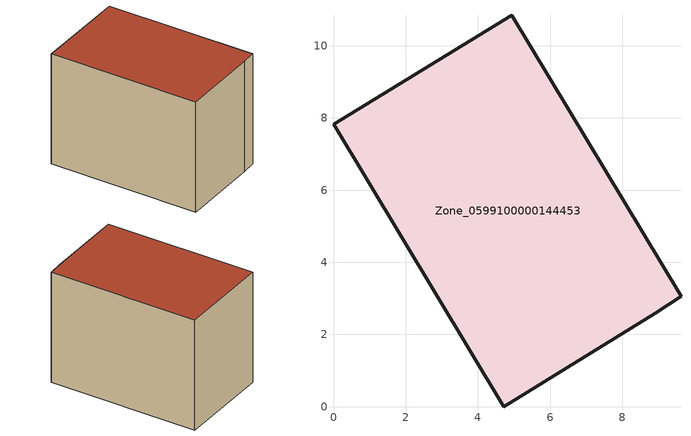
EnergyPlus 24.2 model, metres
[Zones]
Zone_0599100000144453
 floor ground (C_G): 4.94,10.84 9.63,3.06 8.91,2.59 4.72,0 0,7.82 z0
 wall outside (C_F): 8.91,2.59 9.63,3.06 4.94,10.84 0,7.82 4.72,0 8.91,2.59 z0:6.87
 roof outside (C_R): 9.63,3.06 4.94,10.84 0,7.82 4.72,0 8.91,2.59 z6.87
[BUILDING]
Pand.0599100000144453: North Axis=0; Terrain=City; Loads Convergence Tolerance Value=0.04; Temperature Convergence Tolerance Value=0.4; Solar Distribution=FullExterior; Maximum Number of Warmup Days=25; Minimum Number of Warmup Days=1
[Site:Location]
Rotterdam.The.Hague.AP_ZH_NLD Design_Conditions: Latitude=51.96; Longitude=4.45; Time Zone=1; Elevation=-4.5
[SITE:GROUNDTEMPERATURE:BUILDINGSURFACE]
18, 18, 18, 18, 18, 18, 18, 18, 18, 18, 18, 18
[MATERIAL] Thermal Absorptance=0.9; Solar Absorptance=0.7; Visible Absorptance=0.7
Name | Roughness | Thickness | Conductivity | Density | Specific Heat
G.TI.1946 | MediumSmooth | 0.15 | 1 | 540 | 1210
F.TI.1946 | Rough | 0.3 | 0.857143 | 1920 | 840
R.TI.1946 | MediumRough | 0.2 | 0.1 | 1500 | 1000
[CONSTRUCTION]
C_G: G.TI.1946
C_F: F.TI.1946
C_R: R.TI.1946
[ZONE]
Zone_0599100000144453: Type=1; Multiplier=1; Ceiling Height=Autocalculate; Volume=Autocalculate; Floor Area=autocalculate; Part of Total Floor Area=Yes
[ZONEINFILTRATION:DESIGNFLOWRATE]
Infil_Zone_0599100000144453: Zone or ZoneList or Space or SpaceList=Zone_0599100000144453; Schedule=AlwaysOn; Design Flow Rate Calculation Method=Flow/Area; Flow Rate per Floor Area=0.003; Constant Term Coefficient=1; Temperature Term Coefficient=0; Velocity Term Coefficient=0; Velocity Squared Term Coefficient=0
[HVACTEMPLATE:ZONE:IDEALLOADSAIRSYSTEM]
Zone_0599100000144453: Maximum Heating Supply Air Temperature=50; Minimum Cooling Supply Air Temperature=13; Maximum Heating Supply Air Humidity Ratio=0.0156; Minimum Cooling Supply Air Humidity Ratio=0.0077; Heating Limit=NoLimit; Cooling Limit=NoLimit; Dehumidification Control Type=ConstantSensibleHeatRatio; Cooling Sensible Heat Ratio=0.7; Dehumidification Setpoint=60; Humidification Control Type=None; Humidification Setpoint=30; Outdoor Air Method=None; Outdoor Air Flow Rate per Person=0.00944; Outdoor Air Flow Rate per Zone Floor Area=0; Outdoor Air Flow Rate per Zone=0; Demand Controlled Ventilation Type=None; Outdoor Air Economizer Type=NoEconomizer; Heat Recovery Type=None; Sensible Heat Recovery Effectiveness=0.7; Latent Heat Recovery Effectiveness=0.65
[ZONECONTROL:THERMOSTAT]
ThermostatControl_Zone_0599100000144453: Zone or ZoneList=Zone_0599100000144453; Control Type Schedule=DualSetpointControlType; Control 1=Thermostat_Zone_0599100000144453; Temperature Difference Between Cutout And Setpoint=0
[THERMOSTATSETPOINT:DUALSETPOINT]
Thermostat_Zone_0599100000144453: Heating Setpoint Temperature Schedule=HeatingSetpoint_Zone_0599100000144453; Cooling Setpoint Temperature Schedule=CoolingSetpoint_Zone_0599100000144453
[SCHEDULE:COMPACT]
HeatingSetpoint_Zone_0599100000144453: Through: 12/31, For: AllDays, Until: 24:00, 21
CoolingSetpoint_Zone_0599100000144453: Through: 12/31, For: AllDays, Until: 24:00, 24
DualSetpointControlType: Through: 12/31, For: AllDays, Until: 24:00, 4
AlwaysOn: Through: 12/31, For: AllDays, Until: 24:00, 1
